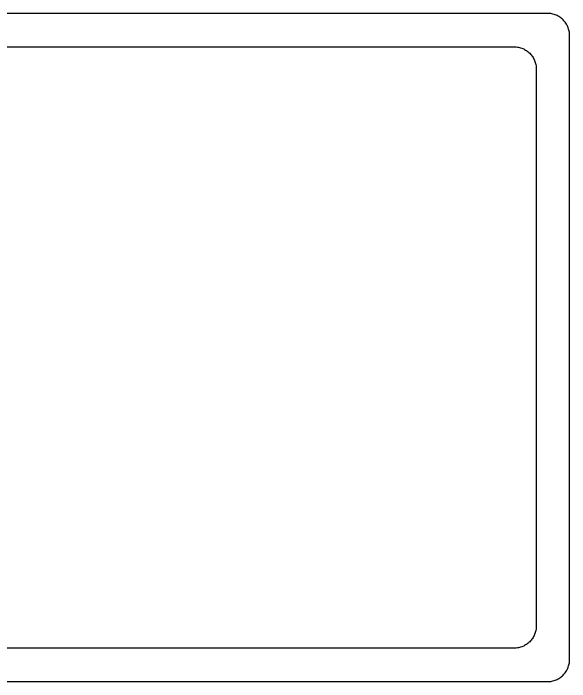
# Model space of a CAD drawing. Extents: x 0 to 500, y 0 to 300.
# Drawn here: x 250 to 500, y 0 to 300 of the extents above; entities that cross this region are included whole.
import ezdxf

# ---------------------------------------------------------------- set-up
doc = ezdxf.new("R2010")
doc.units = 0
doc.layers.add('Nível Padrão', color=18, linetype='CONTINUOUS')

msp = doc.modelspace()

# ---------------------------------------------------------------- linework, layer by layer
at = {"layer": 'Nível Padrão'}
for points in [[(10, 0), (490, 0), (490.51, 0.01), (491.02, 0.05), (491.52, 0.12), (492.02, 0.2), (492.5, 0.31), (492.97, 0.45), (493.44, 0.61), (493.89, 0.79), (494.34, 0.99), (494.77, 1.21), (495.19, 1.45), (495.59, 1.71), (495.98, 1.99), (496.36, 2.28), (496.72, 2.6), (497.07, 2.93), (497.4, 3.28), (497.72, 3.64), (498.01, 4.02), (498.29, 4.41), (498.55, 4.81), (498.79, 5.23), (499.01, 5.66), (499.21, 6.11), (499.39, 6.56), (499.55, 7.03), (499.69, 7.5), (499.8, 7.98), (499.88, 8.48), (499.95, 8.98), (499.99, 9.49), (500, 10), (500, 290), (499.99, 290.51), (499.95, 291.02), (499.88, 291.52), (499.8, 292.02), (499.69, 292.5), (499.55, 292.97), (499.39, 293.44), (499.21, 293.89), (499.01, 294.34), (498.79, 294.77), (498.55, 295.19), (498.29, 295.59), (498.01, 295.98), (497.72, 296.36), (497.4, 296.72), (497.07, 297.07), (496.72, 297.4), (496.36, 297.72), (495.98, 298.01), (495.59, 298.29), (495.19, 298.55), (494.77, 298.79), (494.34, 299.01), (493.89, 299.21), (493.44, 299.39), (492.97, 299.55), (492.5, 299.69), (492.02, 299.8), (491.52, 299.88), (491.02, 299.95), (490.51, 299.99), (490, 300), (10, 300)], [(140.43, 285), (475, 285), (475.51, 284.99), (476.02, 284.95), (476.52, 284.88), (477.02, 284.8), (477.5, 284.69), (477.97, 284.55), (478.44, 284.39), (478.89, 284.21), (479.34, 284.01), (479.77, 283.79), (480.19, 283.55), (480.59, 283.29), (480.98, 283.01), (481.36, 282.72), (481.72, 282.4), (482.07, 282.07), (482.4, 281.72), (482.72, 281.36), (483.01, 280.98), (483.29, 280.59), (483.55, 280.19), (483.79, 279.77), (484.01, 279.34), (484.21, 278.89), (484.39, 278.44), (484.55, 277.97), (484.69, 277.5), (484.8, 277.02), (484.88, 276.52), (484.95, 276.02), (484.99, 275.51), (485, 275), (485, 25), (484.99, 24.49), (484.95, 23.98), (484.88, 23.48), (484.8, 22.98), (484.69, 22.5), (484.55, 22.03), (484.39, 21.56), (484.21, 21.11), (484.01, 20.66), (483.79, 20.23), (483.55, 19.81), (483.29, 19.41), (483.01, 19.02), (482.72, 18.64), (482.4, 18.28), (482.07, 17.93), (481.72, 17.6), (481.36, 17.28), (480.98, 16.99), (480.59, 16.71), (480.19, 16.45), (479.77, 16.21), (479.34, 15.99), (478.89, 15.79), (478.44, 15.61), (477.97, 15.45), (477.5, 15.31), (477.02, 15.2), (476.52, 15.12), (476.02, 15.05), (475.51, 15.01), (475, 15), (118.34, 15)]]:
    msp.add_lwpolyline(points, dxfattribs=at)

doc.saveas('drawing.dxf')
